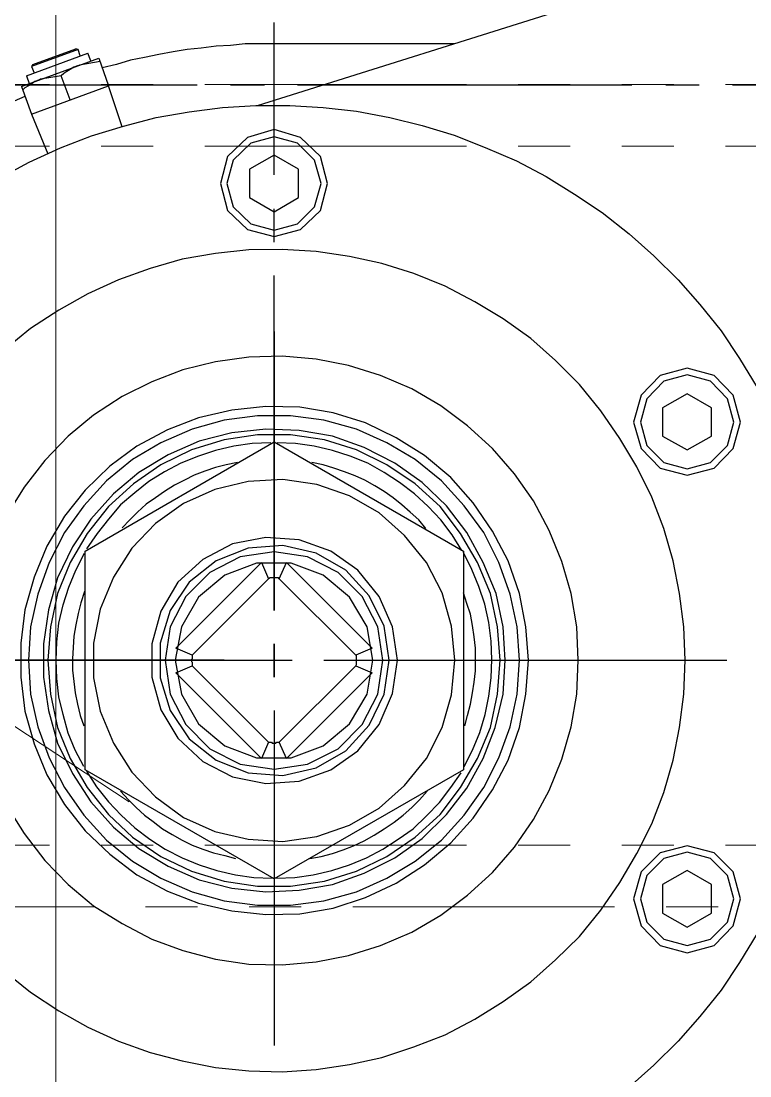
# Model space of a CAD drawing. Header units: millimetres. Extents: x -211 to 45495, y 24 to 52952.
# Drawn here: x 9403 to 9491.7, y 40465 to 40593.2 of the extents above; entities that cross this region are included whole.
import ezdxf

# ---------------------------------------------------------------- set-up
doc = ezdxf.new("R2010")
doc.units = ezdxf.units.MM
doc.linetypes.add('CENTER', pattern=[50.7, 31.8, -6.3, 6.3, -6.3])
doc.linetypes.add('PHANTOM', pattern=[63.3, 31.8, -6.3, 6.3, -6.3, 6.3, -6.3])
doc.layers.add('Layer2', color=7, linetype='Continuous')

# ---------------------------------------------------------------- blocks, each defined once
blk = doc.blocks.new('BLKF139')
at = {"layer": 'Layer2', "color": 7, "linetype": 'CENTER', "lineweight": 13}
blk.add_line((9416.2, 40498.32), (9211.38, 40632.77), dxfattribs=at)
blk = doc.blocks.new('BLKF157')
at = {"layer": 'Layer2', "color": 6, "linetype": 'Continuous', "lineweight": 20}
blk.add_line((9407.29, 40341.55), (9407.29, 40639.55), dxfattribs=at)
blk = doc.blocks.new('BLKF156')
at = {"layer": 'Layer2', "color": 6, "linetype": 'Continuous', "lineweight": 20}
blk.add_blockref('BLKF157', (0, 0), dxfattribs=at)
blk = doc.blocks.new('BLKF135')
at = {"layer": 'Layer2', "color": 7, "linetype": 'Continuous', "lineweight": 13}
blk.add_blockref('BLKF139', (0, 0), dxfattribs=at)
at = {"layer": 'Layer2', "color": 7, "linetype": 'CENTER', "lineweight": 13}
blk.add_blockref('BLKF156', (0, 0), dxfattribs=at)
blk = doc.blocks.new('BLKF1731')
at = {"layer": 'Layer2', "color": 7, "linetype": 'Continuous', "lineweight": 25}
for p, q in [((9408.6, 40587.11), (9408.26, 40586.85)), ((9409.03, 40587.37), (9408.6, 40587.11)), ((9409.46, 40587.62), (9409.03, 40587.37)), ((9409.89, 40587.8), (9409.46, 40587.62)), ((9409.98, 40587.8), (9409.89, 40587.8)), ((9410.15, 40587.88), (9409.98, 40587.8)), ((9408.26, 40586.85), (9407.91, 40586.59))]:
    blk.add_line(p, q, dxfattribs=at)
blk = doc.blocks.new('BLKF1732')
at = {"layer": 'Layer2', "color": 7, "linetype": 'Continuous', "lineweight": 25}
for p, q in [((9404.73, 40585.9), (9404.38, 40585.64)), ((9405.16, 40586.07), (9404.73, 40585.9)), ((9405.24, 40586.07), (9405.16, 40586.07)), ((9405.41, 40586.16), (9405.24, 40586.07)), ((9403.95, 40585.38), (9403.52, 40585.13)), ((9404.38, 40585.64), (9403.95, 40585.38))]:
    blk.add_line(p, q, dxfattribs=at)
blk = doc.blocks.new('BLKF1735')
at = {"layer": 'Layer2', "color": 7, "linetype": 'Continuous', "lineweight": 25}
for p, q in [((9410.84, 40528.81), (9433.83, 40542.07)), ((9410.84, 40502.2), (9410.84, 40528.81)), ((9456.83, 40528.81), (9456.83, 40502.2)), ((9433.83, 40488.94), (9410.84, 40502.2)), ((9456.83, 40502.2), (9433.83, 40488.94))]:
    blk.add_line(p, q, dxfattribs=at)
blk = doc.blocks.new('BLKF1736')
at = {"layer": 'Layer2', "color": 7, "linetype": 'Continuous', "lineweight": 25}
for p, q in [((9430.65, 40537.25), (9426.6, 40536.3)), ((9434.87, 40537.51), (9430.65, 40537.25)), ((9439, 40536.9), (9434.87, 40537.51)), ((9426.6, 40536.3), (9422.81, 40534.58)), ((9442.96, 40535.52), (9439, 40536.9)), ((9422.81, 40534.58), (9419.37, 40532.17)), ((9446.58, 40533.46), (9442.96, 40535.52)), ((9449.68, 40530.7), (9446.58, 40533.46)), ((9419.37, 40532.17), (9416.52, 40529.15)), ((9452.35, 40527.43), (9449.68, 40530.7)), ((9416.52, 40529.15), (9414.28, 40525.62)), ((9454.24, 40523.73), (9452.35, 40527.43)), ((9414.28, 40525.62), (9412.65, 40521.75)), ((9455.36, 40519.68), (9454.24, 40523.73)), ((9412.65, 40521.75), (9411.87, 40517.61)), ((9455.79, 40515.55), (9455.36, 40519.68)), ((9411.87, 40517.61), (9411.87, 40513.39)), ((9411.87, 40513.39), (9412.65, 40509.35)), ((9454.24, 40507.37), (9455.36, 40511.33)), ((9412.65, 40509.35), (9414.28, 40505.47)), ((9452.35, 40503.58), (9454.24, 40507.37)), ((9414.28, 40505.47), (9416.52, 40501.94)), ((9449.68, 40500.3), (9452.35, 40503.58)), ((9416.52, 40501.94), (9419.37, 40498.93)), ((9446.58, 40497.55), (9449.68, 40500.3)), ((9419.37, 40498.93), (9422.81, 40496.43)), ((9442.96, 40495.48), (9446.58, 40497.55)), ((9422.81, 40496.43), (9426.6, 40494.71)), ((9439, 40494.1), (9442.96, 40495.48)), ((9426.6, 40494.71), (9430.65, 40493.76)), ((9430.65, 40493.76), (9434.87, 40493.5)), ((9434.87, 40493.5), (9439, 40494.1))]:
    blk.add_line(p, q, dxfattribs=at)
blk = doc.blocks.new('BLKF1737')
at = {"layer": 'Layer2', "color": 7, "linetype": 'Continuous', "lineweight": 25}
for p, q in [((9428.75, 40529.67), (9425.14, 40527.77)), ((9432.8, 40530.44), (9428.75, 40529.67)), ((9436.85, 40530.19), (9432.8, 40530.44)), ((9440.72, 40528.81), (9436.85, 40530.19)), ((9443.99, 40526.48), (9440.72, 40528.81)), ((9425.14, 40527.77), (9422.12, 40525.02)), ((9446.58, 40523.3), (9443.99, 40526.48)), ((9422.12, 40525.02), (9420.05, 40521.49)), ((9448.21, 40519.59), (9446.58, 40523.3)), ((9420.05, 40521.49), (9418.93, 40517.53)), ((9448.82, 40515.55), (9448.21, 40519.59)), ((9418.93, 40517.53), (9418.93, 40513.48)), ((9418.93, 40513.48), (9420.05, 40509.52)), ((9446.58, 40507.71), (9448.21, 40511.5)), ((9420.05, 40509.52), (9422.12, 40506.07)), ((9443.99, 40504.52), (9446.58, 40507.71)), ((9422.12, 40506.07), (9425.14, 40503.23)), ((9440.72, 40502.2), (9443.99, 40504.52)), ((9425.14, 40503.23), (9428.75, 40501.34)), ((9428.75, 40501.34), (9432.8, 40500.56)), ((9436.85, 40500.82), (9440.72, 40502.2)), ((9432.8, 40500.56), (9436.85, 40500.82))]:
    blk.add_line(p, q, dxfattribs=at)
blk = doc.blocks.new('BLKF1757')
at = {"layer": 'Layer2', "color": 7, "linetype": 'Continuous', "lineweight": 25}
for p, q in [((9433.83, 40580.05), (9430.56, 40579.1)), ((9437.02, 40579.1), (9433.83, 40580.05)), ((9430.56, 40579.1), (9428.15, 40576.77)), ((9439.43, 40576.77), (9437.02, 40579.1)), ((9428.15, 40576.77), (9427.29, 40573.5)), ((9440.29, 40573.5), (9439.43, 40576.77)), ((9427.29, 40573.5), (9428.15, 40570.23)), ((9428.15, 40570.23), (9430.56, 40567.9)), ((9437.02, 40567.9), (9439.43, 40570.23)), ((9430.56, 40567.9), (9433.83, 40567.04)), ((9433.83, 40567.04), (9437.02, 40567.9))]:
    blk.add_line(p, q, dxfattribs=at)
blk = doc.blocks.new('BLKF1758')
at = {"layer": 'Layer2', "color": 7, "linetype": 'Continuous', "lineweight": 25}
for p, q in [((9430.99, 40578.41), (9428.84, 40576.34)), ((9433.83, 40579.18), (9430.99, 40578.41)), ((9436.67, 40578.41), (9433.83, 40579.18)), ((9438.74, 40576.34), (9436.67, 40578.41)), ((9428.84, 40576.34), (9428.06, 40573.5)), ((9439.52, 40573.5), (9438.74, 40576.34)), ((9428.06, 40573.5), (9428.84, 40570.66)), ((9428.84, 40570.66), (9430.99, 40568.59)), ((9436.67, 40568.59), (9438.74, 40570.66)), ((9430.99, 40568.59), (9433.83, 40567.82)), ((9433.83, 40567.82), (9436.67, 40568.59))]:
    blk.add_line(p, q, dxfattribs=at)
blk = doc.blocks.new('BLKF1759')
at = {"layer": 'Layer2', "color": 7, "linetype": 'Continuous', "lineweight": 25}
for p, q in [((9480.76, 40550.16), (9478.44, 40547.75)), ((9484.04, 40551.03), (9480.76, 40550.16)), ((9487.31, 40550.16), (9484.04, 40551.03)), ((9489.63, 40547.75), (9487.31, 40550.16)), ((9478.44, 40547.75), (9477.49, 40544.48)), ((9490.5, 40544.48), (9489.63, 40547.75)), ((9477.49, 40544.48), (9478.44, 40541.29)), ((9478.44, 40541.29), (9480.76, 40538.88)), ((9487.31, 40538.88), (9489.63, 40541.29)), ((9480.76, 40538.88), (9484.04, 40538.02)), ((9484.04, 40538.02), (9487.31, 40538.88))]:
    blk.add_line(p, q, dxfattribs=at)
blk = doc.blocks.new('BLKF1760')
at = {"layer": 'Layer2', "color": 7, "linetype": 'Continuous', "lineweight": 25}
for p, q in [((9484.04, 40550.25), (9481.2, 40549.48)), ((9486.88, 40549.48), (9484.04, 40550.25)), ((9481.2, 40549.48), (9479.13, 40547.32)), ((9488.95, 40547.32), (9486.88, 40549.48)), ((9479.13, 40547.32), (9478.35, 40544.48)), ((9489.72, 40544.48), (9488.95, 40547.32)), ((9478.35, 40544.48), (9479.13, 40541.64)), ((9479.13, 40541.64), (9481.2, 40539.57)), ((9486.88, 40539.57), (9488.95, 40541.64)), ((9481.2, 40539.57), (9484.04, 40538.8)), ((9484.04, 40538.8), (9486.88, 40539.57))]:
    blk.add_line(p, q, dxfattribs=at)
blk = doc.blocks.new('BLKF1761')
at = {"layer": 'Layer2', "color": 7, "linetype": 'Continuous', "lineweight": 25}
for p, q in [((9481.02, 40488.25), (9481.02, 40484.8)), ((9486.97, 40484.8), (9486.97, 40488.25)), ((9481.02, 40484.8), (9484.04, 40483.08)), ((9484.04, 40483.08), (9486.97, 40484.8))]:
    blk.add_line(p, q, dxfattribs=at)
blk = doc.blocks.new('BLKF1762')
at = {"layer": 'Layer2', "color": 7, "linetype": 'Continuous', "lineweight": 25}
for p, q in [((9484.04, 40492.21), (9481.2, 40491.43)), ((9486.88, 40491.43), (9484.04, 40492.21)), ((9481.2, 40491.43), (9479.13, 40489.37)), ((9488.95, 40489.37), (9486.88, 40491.43)), ((9479.13, 40489.37), (9478.35, 40486.53)), ((9489.72, 40486.53), (9488.95, 40489.37)), ((9478.35, 40486.53), (9479.13, 40483.68)), ((9479.13, 40483.68), (9481.2, 40481.62)), ((9486.88, 40481.62), (9488.95, 40483.68)), ((9481.2, 40481.62), (9484.04, 40480.84)), ((9484.04, 40480.84), (9486.88, 40481.62))]:
    blk.add_line(p, q, dxfattribs=at)
blk = doc.blocks.new('BLKF1763')
at = {"layer": 'Layer2', "color": 7, "linetype": 'Continuous', "lineweight": 25}
for p, q in [((9484.04, 40492.98), (9480.76, 40492.12)), ((9487.31, 40492.12), (9484.04, 40492.98)), ((9480.76, 40492.12), (9478.44, 40489.8)), ((9489.63, 40489.8), (9487.31, 40492.12)), ((9478.44, 40489.8), (9477.49, 40486.53)), ((9490.5, 40486.53), (9489.63, 40489.8)), ((9477.49, 40486.53), (9478.44, 40483.25)), ((9478.44, 40483.25), (9480.76, 40480.84)), ((9487.31, 40480.84), (9489.63, 40483.25)), ((9480.76, 40480.84), (9484.04, 40479.98)), ((9484.04, 40479.98), (9487.31, 40480.84))]:
    blk.add_line(p, q, dxfattribs=at)
blk = doc.blocks.new('BLKF1773')
at = {"layer": 'Layer2', "color": 7, "linetype": 'Continuous', "lineweight": 25}
for p, q in [((9432.8, 40546.38), (9428.67, 40545.94)), ((9436.93, 40546.29), (9432.8, 40546.38)), ((9440.98, 40545.6), (9436.93, 40546.29)), ((9424.62, 40545), (9420.83, 40543.53)), ((9428.67, 40545.94), (9424.62, 40545)), ((9444.94, 40544.39), (9440.98, 40545.6)), ((9420.83, 40543.53), (9417.13, 40541.55)), ((9448.64, 40542.59), (9444.94, 40544.39)), ((9452.09, 40540.43), (9448.64, 40542.59)), ((9417.13, 40541.55), (9413.85, 40539.14)), ((9455.28, 40537.76), (9452.09, 40540.43)), ((9413.85, 40539.14), (9410.84, 40536.21)), ((9458.03, 40534.66), (9455.28, 40537.76)), ((9410.84, 40536.21), (9408.34, 40533.03)), ((9460.36, 40531.22), (9458.03, 40534.66)), ((9408.34, 40533.03), (9406.19, 40529.41)), ((9462.25, 40527.6), (9460.36, 40531.22)), ((9406.19, 40529.41), (9404.64, 40525.62)), ((9463.63, 40523.64), (9462.25, 40527.6)), ((9404.64, 40525.62), (9403.52, 40521.66)), ((9464.4, 40519.59), (9463.63, 40523.64)), ((9403.52, 40521.66), (9403, 40517.61)), ((9464.75, 40515.55), (9464.4, 40519.59)), ((9403, 40517.61), (9403, 40513.48)), ((9403, 40513.48), (9403.52, 40509.35)), ((9463.63, 40507.37), (9464.4, 40511.41)), ((9403.52, 40509.35), (9404.64, 40505.38)), ((9462.25, 40503.4), (9463.63, 40507.37)), ((9404.64, 40505.38), (9406.19, 40501.6)), ((9460.36, 40499.79), (9462.25, 40503.4)), ((9406.19, 40501.6), (9408.34, 40497.98)), ((9458.03, 40496.34), (9460.36, 40499.79)), ((9408.34, 40497.98), (9410.84, 40494.79)), ((9455.28, 40493.33), (9458.03, 40496.34)), ((9410.84, 40494.79), (9413.85, 40491.95)), ((9452.09, 40490.66), (9455.28, 40493.33)), ((9413.85, 40491.95), (9417.13, 40489.45)), ((9448.64, 40488.42), (9452.09, 40490.66)), ((9417.13, 40489.45), (9420.83, 40487.47)), ((9444.94, 40486.7), (9448.64, 40488.42)), ((9420.83, 40487.47), (9424.62, 40486.01)), ((9424.62, 40486.01), (9428.67, 40485.06)), ((9440.98, 40485.41), (9444.94, 40486.7)), ((9428.67, 40485.06), (9432.8, 40484.63)), ((9432.8, 40484.63), (9436.93, 40484.72)), ((9436.93, 40484.72), (9440.98, 40485.41))]:
    blk.add_line(p, q, dxfattribs=at)
blk = doc.blocks.new('BLKF1774')
at = {"layer": 'Layer2', "color": 7, "linetype": 'Continuous', "lineweight": 25}
for p, q in [((9432.8, 40543.62), (9428.67, 40543.19)), ((9436.85, 40543.45), (9432.8, 40543.62)), ((9428.67, 40543.19), (9424.7, 40542.16)), ((9440.89, 40542.76), (9436.85, 40543.45)), ((9444.77, 40541.38), (9440.89, 40542.76)), ((9424.7, 40542.16), (9420.92, 40540.52)), ((9448.47, 40539.49), (9444.77, 40541.38)), ((9420.92, 40540.52), (9417.38, 40538.37)), ((9451.83, 40537.16), (9448.47, 40539.49)), ((9417.38, 40538.37), (9414.28, 40535.78)), ((9454.76, 40534.32), (9451.83, 40537.16)), ((9414.28, 40535.78), (9411.53, 40532.68)), ((9457.26, 40531.05), (9454.76, 40534.32)), ((9411.53, 40532.68), (9409.29, 40529.32)), ((9459.24, 40527.43), (9457.26, 40531.05)), ((9409.29, 40529.32), (9407.48, 40525.54)), ((9460.79, 40523.64), (9459.24, 40527.43)), ((9407.48, 40525.54), (9406.36, 40521.66)), ((9461.65, 40519.59), (9460.79, 40523.64)), ((9406.36, 40521.66), (9405.76, 40517.53)), ((9461.91, 40515.55), (9461.65, 40519.59)), ((9405.76, 40517.53), (9405.76, 40513.48)), ((9405.76, 40513.48), (9406.36, 40509.43)), ((9460.7, 40507.37), (9461.65, 40511.41)), ((9406.36, 40509.43), (9407.48, 40505.47)), ((9459.24, 40503.58), (9460.7, 40507.37)), ((9407.48, 40505.47), (9409.29, 40501.77)), ((9457.26, 40499.96), (9459.24, 40503.58)), ((9409.29, 40501.77), (9411.53, 40498.32)), ((9454.76, 40496.77), (9457.26, 40499.96)), ((9411.53, 40498.32), (9414.28, 40495.22)), ((9451.83, 40493.85), (9454.76, 40496.77)), ((9414.28, 40495.22), (9417.38, 40492.64)), ((9448.47, 40491.52), (9451.83, 40493.85)), ((9417.38, 40492.64), (9420.92, 40490.49)), ((9444.77, 40489.63), (9448.47, 40491.52)), ((9420.92, 40490.49), (9424.7, 40488.85)), ((9424.7, 40488.85), (9428.67, 40487.82)), ((9440.89, 40488.25), (9444.77, 40489.63)), ((9428.67, 40487.82), (9432.8, 40487.39)), ((9432.8, 40487.39), (9436.85, 40487.56)), ((9436.85, 40487.56), (9440.89, 40488.25))]:
    blk.add_line(p, q, dxfattribs=at)
blk = doc.blocks.new('BLKF1775')
at = {"layer": 'Layer2', "color": 7, "linetype": 'Continuous', "lineweight": 25}
for p, q in [((9431.77, 40545.26), (9427.72, 40544.74)), ((9435.81, 40545.26), (9431.77, 40545.26)), ((9439.86, 40544.74), (9435.81, 40545.26)), ((9423.84, 40543.62), (9420.05, 40541.98)), ((9427.72, 40544.74), (9423.84, 40543.62)), ((9443.82, 40543.62), (9439.86, 40544.74)), ((9447.52, 40541.98), (9443.82, 40543.62)), ((9420.05, 40541.98), (9416.61, 40539.92)), ((9450.97, 40539.92), (9447.52, 40541.98)), ((9416.61, 40539.92), (9413.42, 40537.33)), ((9454.16, 40537.33), (9450.97, 40539.92)), ((9413.42, 40537.33), (9410.67, 40534.32)), ((9456.91, 40534.32), (9454.16, 40537.33)), ((9410.67, 40534.32), (9408.34, 40531.05)), ((9459.32, 40531.05), (9456.91, 40534.32)), ((9408.34, 40531.05), (9406.45, 40527.43)), ((9461.13, 40527.43), (9459.32, 40531.05)), ((9406.45, 40527.43), (9405.07, 40523.55)), ((9462.51, 40523.55), (9461.13, 40527.43)), ((9405.07, 40523.55), (9404.21, 40519.59)), ((9463.37, 40519.59), (9462.51, 40523.55)), ((9404.21, 40519.59), (9403.95, 40515.55)), ((9463.63, 40515.55), (9463.37, 40519.59)), ((9403.95, 40515.55), (9404.21, 40511.41)), ((9404.21, 40511.41), (9405.07, 40507.45)), ((9462.51, 40507.45), (9463.37, 40511.41)), ((9405.07, 40507.45), (9406.45, 40503.66)), ((9461.13, 40503.66), (9462.51, 40507.45)), ((9406.45, 40503.66), (9408.34, 40500.05)), ((9459.32, 40500.05), (9461.13, 40503.66)), ((9408.34, 40500.05), (9410.67, 40496.69)), ((9456.91, 40496.69), (9459.32, 40500.05)), ((9410.67, 40496.69), (9413.42, 40493.67)), ((9454.16, 40493.67), (9456.91, 40496.69)), ((9413.42, 40493.67), (9416.61, 40491.09)), ((9450.97, 40491.09), (9454.16, 40493.67)), ((9416.61, 40491.09), (9420.05, 40489.02)), ((9447.52, 40489.02), (9450.97, 40491.09)), ((9420.05, 40489.02), (9423.84, 40487.39)), ((9443.82, 40487.39), (9447.52, 40489.02)), ((9423.84, 40487.39), (9427.72, 40486.27)), ((9439.86, 40486.27), (9443.82, 40487.39)), ((9427.72, 40486.27), (9431.77, 40485.75)), ((9435.81, 40485.75), (9439.86, 40486.27)), ((9431.77, 40485.75), (9435.81, 40485.75))]:
    blk.add_line(p, q, dxfattribs=at)
blk = doc.blocks.new('BLKF2171')
at = {"layer": 'Layer2', "color": 7, "linetype": 'Continuous', "lineweight": 25}
for p, q in [((9427.72, 40542.33), (9423.76, 40541.12)), ((9431.77, 40542.93), (9427.72, 40542.33)), ((9435.81, 40542.93), (9431.77, 40542.93)), ((9439.95, 40542.33), (9435.81, 40542.93)), ((9443.82, 40541.12), (9439.95, 40542.33)), ((9423.76, 40541.12), (9420.05, 40539.31)), ((9447.52, 40539.31), (9443.82, 40541.12)), ((9420.05, 40539.31), (9416.7, 40536.99)), ((9450.97, 40536.99), (9447.52, 40539.31)), ((9416.7, 40536.99), (9413.68, 40534.23)), ((9453.98, 40534.23), (9450.97, 40536.99)), ((9413.68, 40534.23), (9411.1, 40530.96)), ((9456.48, 40530.96), (9453.98, 40534.23)), ((9411.1, 40530.96), (9409.03, 40527.43)), ((9458.55, 40527.43), (9456.48, 40530.96)), ((9409.03, 40527.43), (9407.48, 40523.64)), ((9460.1, 40523.64), (9458.55, 40527.43)), ((9407.48, 40523.64), (9406.62, 40519.59)), ((9460.96, 40519.59), (9460.1, 40523.64)), ((9406.62, 40519.59), (9406.28, 40515.55)), ((9461.3, 40515.55), (9460.96, 40519.59)), ((9406.28, 40515.55), (9406.62, 40511.41)), ((9406.62, 40511.41), (9407.48, 40507.37)), ((9460.1, 40507.37), (9460.96, 40511.41)), ((9407.48, 40507.37), (9409.03, 40503.58)), ((9458.55, 40503.58), (9460.1, 40507.37)), ((9409.03, 40503.58), (9411.1, 40500.05)), ((9456.48, 40500.05), (9458.55, 40503.58)), ((9411.1, 40500.05), (9413.68, 40496.77)), ((9453.98, 40496.77), (9456.48, 40500.05)), ((9413.68, 40496.77), (9416.61, 40494.02)), ((9450.97, 40494.02), (9453.98, 40496.77)), ((9416.61, 40494.02), (9420.05, 40491.69)), ((9447.52, 40491.69), (9450.97, 40494.02)), ((9420.05, 40491.69), (9423.76, 40489.88)), ((9443.82, 40489.88), (9447.52, 40491.69)), ((9423.76, 40489.88), (9427.72, 40488.68)), ((9439.95, 40488.68), (9443.82, 40489.88)), ((9427.72, 40488.68), (9431.77, 40488.08)), ((9435.81, 40488.08), (9439.95, 40488.68)), ((9431.77, 40488.08), (9435.81, 40488.08))]:
    blk.add_line(p, q, dxfattribs=at)
blk = doc.blocks.new('BLKF2179')
at = {"layer": 'Layer2', "color": 7, "linetype": 'Continuous', "lineweight": 25}
for p, q in [((9433.14, 40505.56), (9433.49, 40505.56)), ((9433.49, 40505.56), (9433.57, 40505.47)), ((9433.57, 40505.47), (9434, 40505.47)), ((9434, 40505.47), (9434.09, 40505.56)), ((9434.09, 40505.56), (9434.18, 40505.56)), ((9434.18, 40505.56), (9434.35, 40505.56))]:
    blk.add_line(p, q, dxfattribs=at)
blk = doc.blocks.new('BLKF2180')
at = {"layer": 'Layer2', "color": 7, "linetype": 'Continuous', "lineweight": 25}
for p, q in [((9423.84, 40515.72), (9423.76, 40515.63)), ((9423.76, 40515.63), (9423.76, 40515.37)), ((9423.76, 40515.37), (9423.84, 40515.29)), ((9423.84, 40516.15), (9423.84, 40515.72)), ((9423.84, 40515.29), (9423.84, 40515.2)), ((9423.84, 40515.2), (9423.84, 40515.12)), ((9423.84, 40515.12), (9423.84, 40515.03))]:
    blk.add_line(p, q, dxfattribs=at)
blk = doc.blocks.new('BLKF2181')
at = {"layer": 'Layer2', "color": 7, "linetype": 'Continuous', "lineweight": 25}
for p, q in [((9431.68, 40527.34), (9427.8, 40525.88)), ((9435.9, 40527.34), (9431.68, 40527.34)), ((9439.77, 40525.88), (9435.9, 40527.34)), ((9427.8, 40525.88), (9424.62, 40523.21)), ((9442.96, 40523.21), (9439.77, 40525.88)), ((9424.62, 40523.21), (9422.55, 40519.59)), ((9445.11, 40519.59), (9442.96, 40523.21)), ((9422.55, 40519.59), (9421.78, 40515.55)), ((9445.8, 40515.55), (9445.11, 40519.59)), ((9421.78, 40515.55), (9422.55, 40511.41)), ((9422.55, 40511.41), (9424.62, 40507.8)), ((9442.96, 40507.8), (9445.11, 40511.41)), ((9424.62, 40507.8), (9427.8, 40505.13)), ((9439.77, 40505.13), (9442.96, 40507.8)), ((9427.8, 40505.13), (9431.68, 40503.66)), ((9435.9, 40503.66), (9439.77, 40505.13)), ((9431.68, 40503.66), (9435.9, 40503.66))]:
    blk.add_line(p, q, dxfattribs=at)
blk = doc.blocks.new('BLKF2182')
at = {"layer": 'Layer2', "color": 7, "linetype": 'Continuous', "lineweight": 25}
for p, q in [((9429.7, 40528.12), (9426, 40526.22)), ((9433.83, 40528.72), (9429.7, 40528.12)), ((9437.88, 40528.12), (9433.83, 40528.72)), ((9441.58, 40526.22), (9437.88, 40528.12)), ((9426, 40526.22), (9423.07, 40523.3)), ((9444.51, 40523.3), (9441.58, 40526.22)), ((9423.07, 40523.3), (9421.17, 40519.59)), ((9446.41, 40519.59), (9444.51, 40523.3)), ((9421.17, 40519.59), (9420.57, 40515.55)), ((9447.01, 40515.55), (9446.41, 40519.59)), ((9420.57, 40515.55), (9421.17, 40511.41)), ((9421.17, 40511.41), (9423.07, 40507.71)), ((9444.51, 40507.71), (9446.41, 40511.41)), ((9423.07, 40507.71), (9426, 40504.78)), ((9441.58, 40504.78), (9444.51, 40507.71)), ((9426, 40504.78), (9429.7, 40502.89)), ((9437.88, 40502.89), (9441.58, 40504.78)), ((9429.7, 40502.89), (9433.83, 40502.28)), ((9433.83, 40502.28), (9437.88, 40502.89))]:
    blk.add_line(p, q, dxfattribs=at)
blk = doc.blocks.new('BLKF2183')
at = {"layer": 'Layer2', "color": 7, "linetype": 'Continuous', "lineweight": 25}
for p, q in [((9434.87, 40529.5), (9430.65, 40529.15)), ((9438.91, 40528.55), (9434.87, 40529.5)), ((9430.65, 40529.15), (9426.77, 40527.6)), ((9442.53, 40526.48), (9438.91, 40528.55)), ((9426.77, 40527.6), (9423.5, 40525.02)), ((9445.37, 40523.38), (9442.53, 40526.48)), ((9423.5, 40525.02), (9421.17, 40521.57)), ((9447.18, 40519.68), (9445.37, 40523.38)), ((9421.17, 40521.57), (9419.97, 40517.61)), ((9447.78, 40515.55), (9447.18, 40519.68)), ((9419.97, 40517.61), (9419.97, 40513.39)), ((9419.97, 40513.39), (9421.17, 40509.43)), ((9445.37, 40507.62), (9447.18, 40511.41)), ((9421.17, 40509.43), (9423.5, 40505.99)), ((9442.53, 40504.52), (9445.37, 40507.62)), ((9423.5, 40505.99), (9426.77, 40503.4)), ((9438.91, 40502.46), (9442.53, 40504.52)), ((9426.77, 40503.4), (9430.65, 40501.85)), ((9430.65, 40501.85), (9434.87, 40501.51)), ((9434.87, 40501.51), (9438.91, 40502.46))]:
    blk.add_line(p, q, dxfattribs=at)
blk = doc.blocks.new('BLKF2184')
at = {"layer": 'Layer2', "color": 7, "linetype": 'Continuous', "lineweight": 25}
for p, q in [((9429.7, 40528.12), (9426, 40526.22)), ((9433.83, 40528.72), (9429.7, 40528.12)), ((9437.88, 40528.12), (9433.83, 40528.72)), ((9441.58, 40526.22), (9437.88, 40528.12)), ((9426, 40526.22), (9423.07, 40523.3)), ((9444.51, 40523.3), (9441.58, 40526.22)), ((9423.07, 40523.3), (9421.17, 40519.59)), ((9446.41, 40519.59), (9444.51, 40523.3)), ((9421.17, 40519.59), (9420.57, 40515.55)), ((9447.01, 40515.55), (9446.41, 40519.59)), ((9420.57, 40515.55), (9421.17, 40511.41)), ((9421.17, 40511.41), (9423.07, 40507.71)), ((9444.51, 40507.71), (9446.41, 40511.41)), ((9423.07, 40507.71), (9426, 40504.78)), ((9441.58, 40504.78), (9444.51, 40507.71)), ((9426, 40504.78), (9429.7, 40502.89)), ((9437.88, 40502.89), (9441.58, 40504.78)), ((9429.7, 40502.89), (9433.83, 40502.28)), ((9433.83, 40502.28), (9437.88, 40502.89))]:
    blk.add_line(p, q, dxfattribs=at)
blk = doc.blocks.new('BLKF2251')
at = {"layer": 'Layer2', "color": 7, "linetype": 'Continuous', "lineweight": 25}
for p, q in [((9415.15, 40499.62), (9416.09, 40498.58)), ((9416.09, 40498.58), (9417.04, 40497.63)), ((9417.04, 40497.63), (9418.07, 40496.69)), ((9418.07, 40496.69), (9419.11, 40495.91)), ((9419.11, 40495.91), (9420.23, 40495.05)), ((9420.23, 40495.05), (9421.43, 40494.36)), ((9421.43, 40494.36), (9422.64, 40493.67)), ((9422.64, 40493.67), (9423.84, 40493.07)), ((9423.84, 40493.07), (9425.14, 40492.55)), ((9425.14, 40492.55), (9426.43, 40492.12)), ((9426.43, 40492.12), (9427.8, 40491.78))]:
    blk.add_line(p, q, dxfattribs=at)
blk = doc.blocks.new('BLKF2252')
at = {"layer": 'Layer2', "color": 7, "linetype": 'Continuous', "lineweight": 25}
for p, q in [((9449.51, 40496.69), (9450.54, 40497.63)), ((9450.54, 40497.63), (9451.49, 40498.58)), ((9448.39, 40495.83), (9449.51, 40496.69)), ((9445.97, 40494.28), (9447.18, 40495.05)), ((9447.18, 40495.05), (9448.39, 40495.83)), ((9443.48, 40492.98), (9444.77, 40493.59)), ((9444.77, 40493.59), (9445.97, 40494.28)), ((9440.89, 40492.04), (9442.19, 40492.47)), ((9442.19, 40492.47), (9443.48, 40492.98)), ((9438.14, 40491.43), (9439.52, 40491.69)), ((9439.52, 40491.69), (9440.89, 40492.04))]:
    blk.add_line(p, q, dxfattribs=at)
blk = doc.blocks.new('BLKF2253')
at = {"layer": 'Layer2', "color": 7, "linetype": 'Continuous', "lineweight": 25}
for p, q in [((9457.69, 40521.14), (9457.26, 40522.44)), ((9457.94, 40519.77), (9457.69, 40521.14)), ((9458.12, 40518.39), (9457.94, 40519.77)), ((9458.29, 40517.01), (9458.12, 40518.39)), ((9458.29, 40515.63), (9458.29, 40517.01)), ((9458.29, 40514.25), (9458.29, 40515.63)), ((9458.12, 40512.88), (9458.29, 40514.25)), ((9457.94, 40511.59), (9458.12, 40512.88)), ((9457.69, 40510.21), (9457.94, 40511.59)), ((9457.34, 40508.83), (9457.69, 40510.21)), ((9457, 40507.54), (9457.34, 40508.83))]:
    blk.add_line(p, q, dxfattribs=at)
blk = doc.blocks.new('BLKF2254')
at = {"layer": 'Layer2', "color": 7, "linetype": 'Continuous', "lineweight": 25}
for p, q in [((9441.07, 40538.88), (9439.77, 40539.31)), ((9442.36, 40538.45), (9441.07, 40538.88)), ((9443.65, 40537.94), (9442.36, 40538.45)), ((9444.86, 40537.42), (9443.65, 40537.94)), ((9446.06, 40536.73), (9444.86, 40537.42)), ((9447.18, 40536.04), (9446.06, 40536.73)), ((9448.3, 40535.27), (9447.18, 40536.04)), ((9449.33, 40534.41), (9448.3, 40535.27)), ((9450.37, 40533.54), (9449.33, 40534.41)), ((9451.4, 40532.6), (9450.37, 40533.54)), ((9452.26, 40531.56), (9451.4, 40532.6))]:
    blk.add_line(p, q, dxfattribs=at)
blk = doc.blocks.new('BLKF2255')
at = {"layer": 'Layer2', "color": 7, "linetype": 'Continuous', "lineweight": 25}
for p, q in [((9425.39, 40538.54), (9424.1, 40538.02)), ((9426.69, 40538.97), (9425.39, 40538.54)), ((9427.98, 40539.31), (9426.69, 40538.97)), ((9429.35, 40539.57), (9427.98, 40539.31)), ((9422.9, 40537.42), (9421.69, 40536.82)), ((9424.1, 40538.02), (9422.9, 40537.42)), ((9420.48, 40536.04), (9419.37, 40535.27)), ((9421.69, 40536.82), (9420.48, 40536.04)), ((9419.37, 40535.27), (9418.25, 40534.49)), ((9417.21, 40533.54), (9416.27, 40532.6)), ((9418.25, 40534.49), (9417.21, 40533.54))]:
    blk.add_line(p, q, dxfattribs=at)
blk = doc.blocks.new('BLKF2256')
at = {"layer": 'Layer2', "color": 7, "linetype": 'Continuous', "lineweight": 25}
for p, q in [((9410.75, 40523.9), (9410.32, 40522.52)), ((9410.32, 40522.52), (9409.98, 40521.23)), ((9409.98, 40521.23), (9409.72, 40519.85)), ((9409.72, 40519.85), (9409.46, 40518.47)), ((9409.46, 40518.47), (9409.38, 40517.1)), ((9409.38, 40517.1), (9409.29, 40515.72)), ((9409.29, 40515.72), (9409.29, 40514.34)), ((9409.29, 40514.34), (9409.46, 40512.96)), ((9409.46, 40512.96), (9409.63, 40511.59)), ((9409.63, 40511.59), (9409.89, 40510.21)), ((9409.89, 40510.21), (9410.24, 40508.83))]:
    blk.add_line(p, q, dxfattribs=at)
blk = doc.blocks.new('BLKF2257')
at = {"layer": 'Layer2', "color": 7, "linetype": 'Continuous', "lineweight": 25}
for p, q in [((9426.69, 40541.04), (9424.62, 40540.35)), ((9428.92, 40541.55), (9426.69, 40541.04)), ((9431.16, 40541.9), (9428.92, 40541.55)), ((9433.4, 40541.98), (9431.16, 40541.9)), ((9424.62, 40540.35), (9422.47, 40539.49)), ((9420.48, 40538.45), (9418.59, 40537.25)), ((9422.47, 40539.49), (9420.48, 40538.45)), ((9418.59, 40537.25), (9416.87, 40535.87)), ((9416.87, 40535.87), (9415.15, 40534.41)), ((9415.15, 40534.41), (9413.68, 40532.68)), ((9413.68, 40532.68), (9412.3, 40530.96))]:
    blk.add_line(p, q, dxfattribs=at)
blk = doc.blocks.new('BLKF2258')
at = {"layer": 'Layer2', "color": 7, "linetype": 'Continuous', "lineweight": 25}
for p, q in [((9438.66, 40541.55), (9436.42, 40541.9)), ((9440.89, 40541.04), (9438.66, 40541.55)), ((9443.05, 40540.35), (9440.89, 40541.04)), ((9445.2, 40539.49), (9443.05, 40540.35)), ((9447.18, 40538.37), (9445.2, 40539.49)), ((9449.07, 40537.16), (9447.18, 40538.37)), ((9450.88, 40535.78), (9449.07, 40537.16)), ((9452.52, 40534.23), (9450.88, 40535.78)), ((9454.07, 40532.6), (9452.52, 40534.23)), ((9455.45, 40530.79), (9454.07, 40532.6)), ((9456.65, 40528.89), (9455.45, 40530.79))]:
    blk.add_line(p, q, dxfattribs=at)
blk = doc.blocks.new('BLKF2259')
at = {"layer": 'Layer2', "color": 7, "linetype": 'Continuous', "lineweight": 25}
for p, q in [((9458.72, 40524.5), (9457.86, 40526.57)), ((9459.41, 40522.35), (9458.72, 40524.5)), ((9459.93, 40520.11), (9459.41, 40522.35)), ((9460.18, 40517.87), (9459.93, 40520.11)), ((9460.27, 40515.63), (9460.18, 40517.87)), ((9460.18, 40513.39), (9460.27, 40515.63)), ((9459.93, 40511.15), (9460.18, 40513.39)), ((9459.49, 40508.92), (9459.93, 40511.15)), ((9458.81, 40506.76), (9459.49, 40508.92)), ((9457.94, 40504.61), (9458.81, 40506.76)), ((9456.91, 40502.63), (9457.94, 40504.61))]:
    blk.add_line(p, q, dxfattribs=at)
blk = doc.blocks.new('BLKF2260')
at = {"layer": 'Layer2', "color": 7, "linetype": 'Continuous', "lineweight": 25}
for p, q in [((9453.9, 40498.24), (9455.28, 40500.05)), ((9452.35, 40496.6), (9453.9, 40498.24)), ((9450.71, 40495.05), (9452.35, 40496.6)), ((9448.9, 40493.76), (9450.71, 40495.05)), ((9447.01, 40492.55), (9448.9, 40493.76)), ((9445.03, 40491.52), (9447.01, 40492.55)), ((9442.96, 40490.66), (9445.03, 40491.52)), ((9438.57, 40489.45), (9440.81, 40489.97)), ((9440.81, 40489.97), (9442.96, 40490.66)), ((9434.09, 40489.02), (9436.33, 40489.11)), ((9436.33, 40489.11), (9438.57, 40489.45))]:
    blk.add_line(p, q, dxfattribs=at)
blk = doc.blocks.new('BLKF2261')
at = {"layer": 'Layer2', "color": 7, "linetype": 'Continuous', "lineweight": 25}
for p, q in [((9411.01, 40502.03), (9412.22, 40500.13)), ((9412.22, 40500.13), (9413.68, 40498.32)), ((9413.68, 40498.32), (9415.23, 40496.69)), ((9415.23, 40496.69), (9416.87, 40495.14)), ((9416.87, 40495.14), (9418.68, 40493.76)), ((9418.68, 40493.76), (9420.57, 40492.55)), ((9420.57, 40492.55), (9422.64, 40491.52)), ((9422.64, 40491.52), (9424.7, 40490.66)), ((9424.7, 40490.66), (9426.86, 40489.97)), ((9426.86, 40489.97), (9429.1, 40489.45)), ((9429.1, 40489.45), (9431.34, 40489.11))]:
    blk.add_line(p, q, dxfattribs=at)
blk = doc.blocks.new('BLKF2262')
at = {"layer": 'Layer2', "color": 7, "linetype": 'Continuous', "lineweight": 25}
for p, q in [((9408.86, 40524.42), (9409.72, 40526.48)), ((9408.17, 40522.26), (9408.86, 40524.42)), ((9407.65, 40520.02), (9408.17, 40522.26)), ((9407.4, 40517.79), (9407.65, 40520.02)), ((9407.31, 40515.55), (9407.4, 40517.79)), ((9407.4, 40513.31), (9407.31, 40515.55)), ((9407.65, 40511.07), (9407.4, 40513.31)), ((9408.17, 40508.92), (9407.65, 40511.07)), ((9408.77, 40506.68), (9408.17, 40508.92)), ((9409.63, 40504.61), (9408.77, 40506.68)), ((9410.67, 40502.63), (9409.63, 40504.61))]:
    blk.add_line(p, q, dxfattribs=at)
blk = doc.blocks.new('BLKF2263')
at = {"layer": 'Layer2', "color": 7, "linetype": 'Continuous', "lineweight": 25}
for p, q in [((9423.24, 40589.78), (9421.52, 40589.52)), ((9424.96, 40589.95), (9423.24, 40589.78)), ((9426.77, 40590.21), (9424.96, 40589.95)), ((9428.49, 40590.29), (9426.77, 40590.21)), ((9430.3, 40590.47), (9428.49, 40590.29)), ((9433.83, 40590.47), (9430.3, 40590.47)), ((9416.35, 40588.49), (9414.63, 40587.97)), ((9418.07, 40588.83), (9416.35, 40588.49)), ((9419.8, 40589.17), (9418.07, 40588.83)), ((9421.52, 40589.52), (9419.8, 40589.17))]:
    blk.add_line(p, q, dxfattribs=at)
blk = doc.blocks.new('BLKF2264')
at = {"layer": 'Layer2', "color": 7, "linetype": 'Continuous', "lineweight": 25}
for p, q in [((9403.52, 40584.09), (9401.54, 40583.23)), ((9399.56, 40582.2), (9397.58, 40581.17)), ((9401.54, 40583.23), (9399.56, 40582.2)), ((9397.58, 40581.17), (9395.68, 40580.13)), ((9395.68, 40580.13), (9393.88, 40579.01)), ((9393.88, 40579.01), (9391.98, 40577.81)), ((9391.98, 40577.81), (9390.17, 40576.52)), ((9390.17, 40576.52), (9388.45, 40575.22)), ((9388.45, 40575.22), (9386.73, 40573.93)), ((9386.73, 40573.93), (9385.01, 40572.47)), ((9385.01, 40572.47), (9383.37, 40571.09))]:
    blk.add_line(p, q, dxfattribs=at)
blk = doc.blocks.new('BLKF2266')
at = {"layer": 'Layer2', "color": 7, "linetype": 'Continuous', "lineweight": 25}
for p, q in [((9434.78, 40552.49), (9430.73, 40552.4)), ((9438.91, 40552.14), (9434.78, 40552.49)), ((9426.69, 40551.8), (9422.72, 40550.85)), ((9430.73, 40552.4), (9426.69, 40551.8)), ((9442.87, 40551.37), (9438.91, 40552.14)), ((9446.75, 40550.16), (9442.87, 40551.37)), ((9422.72, 40550.85), (9418.93, 40549.39)), ((9450.54, 40548.53), (9446.75, 40550.16)), ((9418.93, 40549.39), (9415.32, 40547.58)), ((9415.32, 40547.58), (9411.87, 40545.34)), ((9454.07, 40546.46), (9450.54, 40548.53)), ((9457.34, 40544.05), (9454.07, 40546.46)), ((9411.87, 40545.34), (9408.77, 40542.76)), ((9460.36, 40541.29), (9457.34, 40544.05)), ((9408.77, 40542.76), (9405.93, 40539.83)), ((9463.03, 40538.19), (9460.36, 40541.29)), ((9405.93, 40539.83), (9403.43, 40536.56)), ((9465.35, 40534.92), (9463.03, 40538.19)), ((9403.43, 40536.56), (9401.28, 40533.11)), ((9467.24, 40531.31), (9465.35, 40534.92)), ((9401.28, 40533.11), (9399.56, 40529.41)), ((9468.79, 40527.52), (9467.24, 40531.31)), ((9399.56, 40529.41), (9398.18, 40525.62)), ((9469.91, 40523.64), (9468.79, 40527.52)), ((9398.18, 40525.62), (9397.32, 40521.57)), ((9470.6, 40519.59), (9469.91, 40523.64)), ((9397.32, 40521.57), (9396.89, 40517.53)), ((9470.78, 40515.55), (9470.6, 40519.59)), ((9396.89, 40517.53), (9396.89, 40513.48)), ((9396.89, 40513.48), (9397.32, 40509.43)), ((9469.91, 40507.45), (9470.6, 40511.41)), ((9397.32, 40509.43), (9398.18, 40505.47)), ((9468.79, 40503.49), (9469.91, 40507.45)), ((9398.18, 40505.47), (9399.56, 40501.6)), ((9467.24, 40499.7), (9468.79, 40503.49)), ((9399.56, 40501.6), (9401.28, 40497.89)), ((9465.35, 40496.17), (9467.24, 40499.7)), ((9401.28, 40497.89), (9403.43, 40494.45)), ((9463.03, 40492.81), (9465.35, 40496.17)), ((9403.43, 40494.45), (9405.93, 40491.18)), ((9460.36, 40489.71), (9463.03, 40492.81)), ((9405.93, 40491.18), (9408.77, 40488.25)), ((9457.34, 40486.96), (9460.36, 40489.71)), ((9408.77, 40488.25), (9411.87, 40485.66)), ((9454.07, 40484.55), (9457.34, 40486.96)), ((9411.87, 40485.66), (9415.32, 40483.51)), ((9450.54, 40482.48), (9454.07, 40484.55)), ((9415.32, 40483.51), (9418.93, 40481.62)), ((9446.75, 40480.84), (9450.54, 40482.48)), ((9418.93, 40481.62), (9422.72, 40480.24)), ((9442.87, 40479.64), (9446.75, 40480.84)), ((9422.72, 40480.24), (9426.69, 40479.21)), ((9438.91, 40478.86), (9442.87, 40479.64)), ((9426.69, 40479.21), (9430.73, 40478.6)), ((9430.73, 40478.6), (9434.78, 40478.52)), ((9434.78, 40478.52), (9438.91, 40478.86))]:
    blk.add_line(p, q, dxfattribs=at)
blk = doc.blocks.new('BLKF2267')
at = {"layer": 'Layer2', "color": 7, "linetype": 'Continuous', "lineweight": 25}
for p, q in [((9430.73, 40565.41), (9426.69, 40564.98)), ((9434.78, 40565.49), (9430.73, 40565.41)), ((9438.91, 40565.23), (9434.78, 40565.49)), ((9422.64, 40564.29), (9418.76, 40563.17)), ((9426.69, 40564.98), (9422.64, 40564.29)), ((9442.96, 40564.63), (9438.91, 40565.23)), ((9446.92, 40563.77), (9442.96, 40564.63)), ((9418.76, 40563.17), (9414.89, 40561.79)), ((9450.8, 40562.56), (9446.92, 40563.77)), ((9414.89, 40561.79), (9411.18, 40560.07)), ((9454.59, 40561.01), (9450.8, 40562.56)), ((9458.2, 40559.12), (9454.59, 40561.01)), ((9411.18, 40560.07), (9407.65, 40558.09)), ((9461.65, 40557.05), (9458.2, 40559.12)), ((9407.65, 40558.09), (9404.21, 40555.85)), ((9465.01, 40554.64), (9461.65, 40557.05)), ((9404.21, 40555.85), (9401.02, 40553.26)), ((9468.02, 40551.97), (9465.01, 40554.64)), ((9401.02, 40553.26), (9398.1, 40550.51)), ((9470.95, 40549.04), (9468.02, 40551.97)), ((9398.1, 40550.51), (9395.34, 40547.49)), ((9473.53, 40545.86), (9470.95, 40549.04)), ((9395.34, 40547.49), (9392.84, 40544.22)), ((9475.86, 40542.5), (9473.53, 40545.86)), ((9392.84, 40544.22), (9390.69, 40540.78)), ((9477.92, 40539.06), (9475.86, 40542.5)), ((9390.69, 40540.78), (9388.71, 40537.25)), ((9479.73, 40535.35), (9477.92, 40539.06)), ((9388.71, 40537.25), (9387.16, 40533.46)), ((9481.2, 40531.56), (9479.73, 40535.35)), ((9387.16, 40533.46), (9385.87, 40529.58)), ((9482.31, 40527.6), (9481.2, 40531.56)), ((9385.87, 40529.58), (9384.83, 40525.62)), ((9483.09, 40523.64), (9482.31, 40527.6)), ((9384.83, 40525.62), (9384.14, 40521.57)), ((9483.61, 40519.59), (9483.09, 40523.64)), ((9384.14, 40521.57), (9383.8, 40517.53)), ((9483.78, 40515.55), (9483.61, 40519.59)), ((9383.8, 40517.53), (9383.8, 40513.48)), ((9383.8, 40513.48), (9384.14, 40509.43)), ((9483.09, 40507.37), (9483.61, 40511.41)), ((9384.14, 40509.43), (9384.83, 40505.38)), ((9482.31, 40503.4), (9483.09, 40507.37)), ((9384.83, 40505.38), (9385.87, 40501.42)), ((9481.2, 40499.44), (9482.31, 40503.4)), ((9385.87, 40501.42), (9387.16, 40497.55)), ((9479.73, 40495.65), (9481.2, 40499.44)), ((9387.16, 40497.55), (9388.71, 40493.85)), ((9477.92, 40492.04), (9479.73, 40495.65)), ((9388.71, 40493.85), (9390.69, 40490.23)), ((9475.86, 40488.51), (9477.92, 40492.04)), ((9390.69, 40490.23), (9392.84, 40486.78)), ((9473.53, 40485.15), (9475.86, 40488.51)), ((9392.84, 40486.78), (9395.34, 40483.51)), ((9470.95, 40481.96), (9473.53, 40485.15)), ((9395.34, 40483.51), (9398.1, 40480.5)), ((9468.02, 40479.12), (9470.95, 40481.96)), ((9398.1, 40480.5), (9401.02, 40477.74)), ((9465.01, 40476.45), (9468.02, 40479.12)), ((9401.02, 40477.74), (9404.21, 40475.16)), ((9461.65, 40474.04), (9465.01, 40476.45)), ((9404.21, 40475.16), (9407.65, 40472.92)), ((9458.2, 40471.89), (9461.65, 40474.04)), ((9407.65, 40472.92), (9411.18, 40470.94)), ((9454.59, 40469.99), (9458.2, 40471.89)), ((9411.18, 40470.94), (9414.89, 40469.22)), ((9414.89, 40469.22), (9418.76, 40467.84)), ((9450.8, 40468.53), (9454.59, 40469.99)), ((9418.76, 40467.84), (9422.64, 40466.81)), ((9446.92, 40467.24), (9450.8, 40468.53)), ((9422.64, 40466.81), (9426.69, 40466.03)), ((9442.96, 40466.38), (9446.92, 40467.24)), ((9426.69, 40466.03), (9430.73, 40465.6)), ((9430.73, 40465.6), (9434.78, 40465.51)), ((9434.78, 40465.51), (9438.91, 40465.77)), ((9438.91, 40465.77), (9442.96, 40466.38))]:
    blk.add_line(p, q, dxfattribs=at)
blk = doc.blocks.new('BLKF2268')
at = {"layer": 'Layer2', "color": 7, "linetype": 'Continuous', "lineweight": 25}
for p, q in [((9419.45, 40581.51), (9423.5, 40582.2)), ((9423.5, 40582.2), (9427.55, 40582.72)), ((9427.55, 40582.72), (9431.59, 40582.97)), ((9431.59, 40582.97), (9435.73, 40582.97)), ((9435.73, 40582.97), (9439.77, 40582.72)), ((9439.77, 40582.72), (9443.82, 40582.28)), ((9443.82, 40582.28), (9447.87, 40581.51)), ((9415.49, 40580.48), (9419.45, 40581.51)), ((9447.87, 40581.51), (9451.83, 40580.56)), ((9411.62, 40579.27), (9415.49, 40580.48)), ((9451.83, 40580.56), (9455.71, 40579.36)), ((9407.83, 40577.81), (9411.62, 40579.27)), ((9455.71, 40579.36), (9459.49, 40577.89)), ((9404.04, 40576.08), (9407.83, 40577.81)), ((9459.49, 40577.89), (9463.28, 40576.26)), ((9400.51, 40574.19), (9404.04, 40576.08)), ((9463.28, 40576.26), (9466.9, 40574.36)), ((9466.9, 40574.36), (9470.34, 40572.21)), ((9470.34, 40572.21), (9473.7, 40569.97)), ((9473.7, 40569.97), (9476.98, 40567.39)), ((9476.98, 40567.39), (9479.99, 40564.72)), ((9479.99, 40564.72), (9482.92, 40561.79)), ((9482.92, 40561.79), (9485.59, 40558.78)), ((9485.59, 40558.78), (9488.17, 40555.59)), ((9488.17, 40555.59), (9490.41, 40552.23)), ((9490.41, 40552.23), (9492.56, 40548.7)), ((9492.56, 40482.31), (9490.41, 40478.78)), ((9490.41, 40478.78), (9488.17, 40475.42)), ((9488.17, 40475.42), (9485.59, 40472.23)), ((9485.59, 40472.23), (9482.92, 40469.22)), ((9482.92, 40469.22), (9479.99, 40466.29)), ((9479.99, 40466.29), (9476.98, 40463.62))]:
    blk.add_line(p, q, dxfattribs=at)
blk = doc.blocks.new('BLKF1660')
at = {"layer": 'Layer2', "color": 7, "linetype": 'Continuous', "lineweight": 25}
for p, q in [((9431.77, 40582.97), (9471.81, 40595.55)), ((9433.83, 40574.53), (9433.83, 40593.05)), ((9409.98, 40589.78), (9404.3, 40587.71)), ((9404.47, 40587.97), (9409.72, 40589.86)), ((9409.98, 40589.78), (9409.72, 40589.86)), ((9410.24, 40589), (9409.98, 40589.78)), ((9455.79, 40590.47), (9433.83, 40590.47)), ((9403.09, 40585.3), (9412.48, 40588.74)), ((9403.69, 40586.59), (9411.18, 40589.35)), ((9411.53, 40588.4), (9411.18, 40589.35)), ((9412.48, 40588.74), (9413.68, 40585.38)), ((9404.47, 40587.97), (9404.3, 40587.71)), ((9404.3, 40587.71), (9404.64, 40586.93)), ((9412.65, 40588.31), (9410.15, 40587.88)), ((9414.63, 40587.97), (9412.91, 40587.54)), ((9403.69, 40586.59), (9404.04, 40585.64)), ((9407.91, 40586.59), (9405.41, 40586.16)), ((9409.03, 40583.66), (9407.91, 40586.59)), ((9383.8, 40585.47), (9424.45, 40585.47)), ((9403.09, 40585.3), (9404.3, 40581.94)), ((9403.52, 40585.13), (9403.26, 40584.87)), ((9404.3, 40581.94), (9413.68, 40585.38)), ((9415.32, 40580.39), (9413.68, 40585.38)), ((9428.49, 40585.47), (9432.63, 40585.47)), ((9436.67, 40585.47), (9477.32, 40585.47)), ((9481.45, 40585.47), (9485.5, 40585.47)), ((9489.55, 40585.47), (9530.19, 40585.47)), ((9404.3, 40581.94), (9406.28, 40577.12)), ((9433.83, 40576.95), (9430.82, 40575.22)), ((9436.76, 40575.22), (9433.83, 40576.95)), ((9430.82, 40575.22), (9430.82, 40571.78)), ((9436.76, 40571.78), (9436.76, 40575.22)), ((9438.74, 40570.66), (9439.52, 40573.5)), ((9439.43, 40570.23), (9440.29, 40573.5)), ((9430.82, 40571.78), (9433.83, 40570.06)), ((9433.83, 40570.06), (9436.76, 40571.78)), ((9433.83, 40566.35), (9433.83, 40570.4)), ((9433.83, 40521.57), (9433.83, 40562.31)), ((9433.83, 40555.5), (9433.83, 40521.57)), ((9433.83, 40549.39), (9433.83, 40521.57)), ((9484.04, 40547.93), (9481.02, 40546.2)), ((9486.97, 40546.2), (9484.04, 40547.93)), ((9481.02, 40546.2), (9481.02, 40542.76)), ((9486.97, 40542.76), (9486.97, 40546.2)), ((9488.95, 40541.64), (9489.72, 40544.48)), ((9489.63, 40541.29), (9490.5, 40544.48)), ((9481.02, 40542.76), (9484.04, 40541.12)), ((9484.04, 40541.12), (9486.97, 40542.76)), ((9433.83, 40542.07), (9456.83, 40528.81)), ((9436.42, 40541.9), (9434.18, 40541.98)), ((9439.77, 40539.31), (9438.4, 40539.57)), ((9433.83, 40533.54), (9433.83, 40521.57)), ((9416.27, 40532.6), (9415.32, 40531.65)), ((9412.3, 40530.96), (9411.01, 40529.07)), ((9409.72, 40526.48), (9410.75, 40528.55)), ((9457.86, 40526.57), (9456.83, 40528.64)), ((9421.86, 40517.01), (9432.28, 40527.43)), ((9432.28, 40527.43), (9433.14, 40525.45)), ((9434.44, 40525.45), (9435.3, 40527.43)), ((9435.3, 40527.43), (9445.72, 40517.01)), ((9433.14, 40525.45), (9423.84, 40516.15)), ((9433.32, 40525.54), (9433.14, 40525.45)), ((9434.35, 40525.54), (9433.32, 40525.54)), ((9434.44, 40525.45), (9434.35, 40525.54)), ((9443.74, 40516.15), (9434.44, 40525.45)), ((9457.26, 40522.44), (9456.83, 40523.73)), ((9423.84, 40516.15), (9421.86, 40517.01)), ((9433.83, 40513.48), (9433.83, 40517.53)), ((9433.83, 40517.53), (9433.83, 40513.48)), ((9433.83, 40517.53), (9433.83, 40513.48)), ((9433.83, 40517.53), (9433.83, 40513.48)), ((9445.72, 40517.01), (9443.74, 40516.15)), ((9427.72, 40515.55), (9386.99, 40515.55)), ((9393.79, 40515.55), (9427.72, 40515.55)), ((9395.25, 40515.55), (9435.99, 40515.55)), ((9399.9, 40515.55), (9427.72, 40515.55)), ((9415.83, 40515.55), (9427.72, 40515.55)), ((9431.77, 40515.55), (9435.81, 40515.55)), ((9431.77, 40515.55), (9435.81, 40515.55)), ((9431.77, 40515.55), (9435.81, 40515.55)), ((9431.77, 40515.55), (9435.81, 40515.55)), ((9439.86, 40515.55), (9480.59, 40515.55)), ((9439.86, 40515.55), (9451.83, 40515.55)), ((9439.86, 40515.55), (9467.68, 40515.55)), ((9439.86, 40515.55), (9473.79, 40515.55)), ((9440.03, 40515.55), (9444.08, 40515.55)), ((9443.82, 40516.06), (9443.74, 40516.15)), ((9443.82, 40515.03), (9443.82, 40516.06)), ((9445.11, 40511.41), (9445.8, 40515.55)), ((9446.41, 40511.41), (9447.01, 40515.55)), ((9446.41, 40511.41), (9447.01, 40515.55)), ((9447.18, 40511.41), (9447.78, 40515.55)), ((9448.21, 40515.55), (9488.86, 40515.55)), ((9448.21, 40511.5), (9448.82, 40515.55)), ((9455.36, 40511.33), (9455.79, 40515.55)), ((9460.96, 40511.41), (9461.3, 40515.55)), ((9461.65, 40511.41), (9461.91, 40515.55)), ((9463.37, 40511.41), (9463.63, 40515.55)), ((9464.4, 40511.41), (9464.75, 40515.55)), ((9470.6, 40511.41), (9470.78, 40515.55)), ((9483.61, 40511.41), (9483.78, 40515.55)), ((9484.64, 40515.55), (9488.69, 40515.55)), ((9421.86, 40514), (9423.84, 40514.86)), ((9423.84, 40515.03), (9423.84, 40514.86)), ((9423.84, 40514.86), (9433.14, 40505.56)), ((9434.44, 40505.56), (9443.74, 40514.86)), ((9443.74, 40514.86), (9443.82, 40515.03)), ((9443.74, 40514.86), (9445.72, 40514)), ((9432.28, 40503.58), (9421.86, 40514)), ((9445.72, 40514), (9435.3, 40503.58)), ((9433.83, 40509.43), (9433.83, 40468.7)), ((9433.83, 40509.43), (9433.83, 40497.55)), ((9433.83, 40509.43), (9433.83, 40481.62)), ((9433.83, 40509.43), (9433.83, 40475.5)), ((9410.24, 40508.83), (9410.67, 40507.54)), ((9433.14, 40505.56), (9432.28, 40503.58)), ((9434.35, 40505.56), (9434.44, 40505.56)), ((9435.3, 40503.58), (9434.44, 40505.56)), ((9455.28, 40500.05), (9456.57, 40501.85)), ((9451.49, 40498.58), (9452.43, 40499.62)), ((9427.8, 40491.78), (9429.1, 40491.43)), ((9484.04, 40489.97), (9481.02, 40488.25)), ((9486.97, 40488.25), (9484.04, 40489.97)), ((9431.34, 40489.11), (9433.57, 40489.02)), ((9488.95, 40483.68), (9489.72, 40486.53)), ((9489.63, 40483.25), (9490.5, 40486.53))]:
    blk.add_line(p, q, dxfattribs=at)
for name in ['BLKF2263', 'BLKF1731', 'BLKF1732', 'BLKF2264', 'BLKF2268', 'BLKF1757', 'BLKF1758', 'BLKF2267', 'BLKF2266', 'BLKF1759', 'BLKF1760', 'BLKF1773', 'BLKF1775', 'BLKF1774', 'BLKF2171', 'BLKF1735', 'BLKF2257', 'BLKF2258', 'BLKF2255', 'BLKF2254', 'BLKF1736', 'BLKF1737', 'BLKF2183', 'BLKF2182', 'BLKF2184', 'BLKF2181', 'BLKF2262', 'BLKF2259', 'BLKF2256', 'BLKF2253', 'BLKF2180', 'BLKF2179', 'BLKF2261', 'BLKF2260', 'BLKF2251', 'BLKF2252', 'BLKF1763', 'BLKF1762', 'BLKF1761']:
    blk.add_blockref(name, (0, 0), dxfattribs=at)
blk = doc.blocks.new('BLKF2423')
at = {"layer": 'Layer2', "color": 2, "linetype": 'PHANTOM', "lineweight": 13}
for p, q in [((9836.99, 40585.55), (8683.79, 40585.55)), ((9836.99, 40578.05), (8683.79, 40578.05)), ((9836.99, 40493.05), (8683.79, 40493.05)), ((8683.79, 40485.55), (9836.99, 40485.55))]:
    blk.add_line(p, q, dxfattribs=at)

msp = doc.modelspace()

# ---------------------------------------------------------------- block references
at = {"layer": 'Layer2', "color": 2, "linetype": 'PHANTOM', "lineweight": 13}
msp.add_blockref('BLKF2423', (0, 0), dxfattribs=at)
at = {"layer": 'Layer2', "color": 7, "linetype": 'Continuous', "lineweight": 25}
msp.add_blockref('BLKF1660', (0, 0), dxfattribs=at)
at = {"layer": 'Layer2', "color": 7, "linetype": 'PHANTOM', "lineweight": 13}
msp.add_blockref('BLKF135', (0, 0), dxfattribs=at)

doc.saveas('drawing.dxf')
